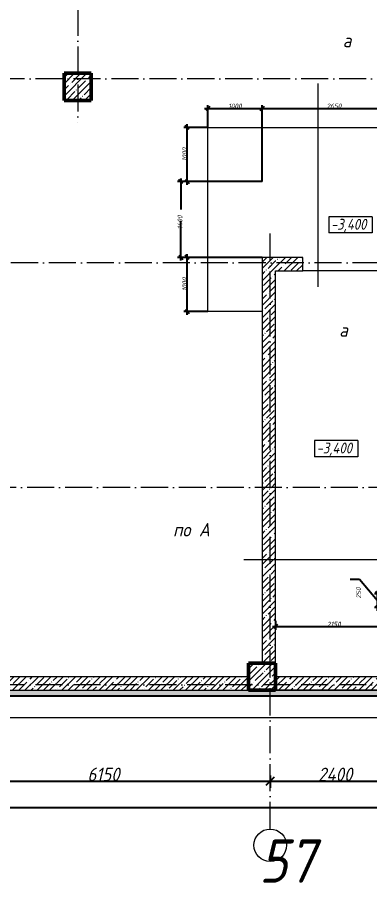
# Model space of a CAD drawing. Header units: millimetres. Extents: x -606178 to 312196, y -19338 to 632709.
# Drawn here: x -523432 to -516932, y 446320 to 462310 of the extents above; entities that cross this region are included whole.
import ezdxf

# ---------------------------------------------------------------- set-up
doc = ezdxf.new("R2010")
doc.units = ezdxf.units.MM
doc.linetypes.add('200_ШТРИХ_ш1п0_6_', pattern=[160, 100, -60])
doc.linetypes.add('50_200_ШТРИХ_1Т_ш5_п1_п1_', pattern=[700, 500, -100, 0, -100])
for name, color, linetype, lineweight in [('A-____-____-DIMS', 7, 'Continuous', 9), ('A-____-NOTE-TEXT', 7, 'Continuous', 9), ('A-FLOR-____-OTLN', 7, 'Continuous', 9), ('A-WALL-____-MCUT', 7, 'Continuous', 13), ('A-WALL-____-MCUT-1', 7, 'Continuous', 9), ('A-WALL-____-MCUT-3', 7, 'Continuous', 9), ('A-WALL-____-PATT-1', 7, 'Continuous', 9), ('A-WALL-FNSH-MCUT-1', 7, 'Continuous', 9), ('G-____-____-DIMS', 7, 'Continuous', 9), ('S-COLS-____-MCUT', 7, 'Continuous', 50), ('S-COLS-____-OTLN', 7, 'Continuous', 9), ('S-GRID-____-IDEN', 7, 'Continuous', 9), ('S-GRID-____-OTLN-1', 7, '50_200_ШТРИХ_1Т_ш5_п1_п1_', 9)]:
    doc.layers.add(name, color=color, linetype=linetype, lineweight=lineweight)
doc.layers.add('A-DETL-GENF-OTLN-4', color=9, linetype='200_ШТРИХ_ш1п0_6_', lineweight=9, true_color=0x808080)
doc.layers.add('A-DETL-GENF-OTLN-5', color=7, linetype='Continuous', lineweight=5, true_color=0xc0c0c0)
doc.styles.add('ISOCPEUR_I', font='isocpeui.ttf', dxfattribs={"width": 0.9, "height": 2.5})
doc.styles.add('ISOCPEUR_I_2', font='isocpeui.ttf', dxfattribs={"width": 0.85, "height": 2.3})
doc.styles.add('ISOCPEUR_I_7', font='isocpeui.ttf', dxfattribs={"width": 0.9, "height": 90})
doc.styles.add('ISOCPEUR_I_9', font='isocpeui.ttf', dxfattribs={"width": 0.9, "height": 250})
doc.dimstyles.new('ISO-1_8_0_9К_СРЕДНИЙ_Кладочные', dxfattribs={"dimscale": 304.8, "dimtxt": 89.638306, "dimasz": 0.246063, "dimexe": 0.19685, "dimexo": 0, "dimgap": 0, "dimtad": 1, "dimdec": 3, "dimrnd": 0.001, "dimdsep": 46, "dimtxsty": 'ISOCPEUR_I_7', "dimblk1": 'OBLIQUE', "dimblk2": 'OBLIQUE', "dimsah": 1, "dimcen": 0.09, "dimdle": 0.19685, "dimazin": 0, "dimtfac": 1, "dimtdec": 4, "dimtix": 1, "dimtmove": 2, "dimatfit": 3, "dimfxl": 1, "dimtvp": 1, "dimtolj": 1, "dimtzin": 0, "dimarcsym": 2})
doc.dimstyles.new('ISO-1_8_0_9К_СРЕДНИЙ_Кладочные_1', dxfattribs={"dimscale": 304.8, "dimtxt": 89.638306, "dimasz": 0.246063, "dimexe": 0.19685, "dimexo": 0, "dimgap": 0, "dimtad": 1, "dimdec": 3, "dimrnd": 0.001, "dimdsep": 46, "dimtxsty": 'ISOCPEUR_I_7', "dimblk1": 'OBLIQUE', "dimblk2": 'OBLIQUE', "dimsah": 1, "dimcen": 0.09, "dimdle": 0.19685, "dimazin": 0, "dimtfac": 1, "dimtdec": 4, "dimtix": 1, "dimtmove": 0, "dimatfit": 3, "dimfxl": 1, "dimtvp": 1, "dimtolj": 1, "dimtzin": 0, "dimarcsym": 2})
doc.dimstyles.new('ISO-1_8_0_9К_СРЕДНИЙ_Кладочные_2', dxfattribs={"dimscale": 304.8, "dimtxt": 89.638306, "dimasz": 0.246063, "dimexe": 0.19685, "dimexo": 0, "dimgap": 0, "dimtad": 1, "dimdec": 3, "dimrnd": 0.001, "dimdsep": 46, "dimtxsty": 'ISOCPEUR_I_7', "dimblk1": 'OBLIQUE', "dimblk2": 'OBLIQUE', "dimsah": 1, "dimcen": 0.09, "dimdle": 0.19685, "dimazin": 0, "dimtfac": 1, "dimtdec": 4, "dimtix": 1, "dimtmove": 1, "dimatfit": 3, "dimfxl": 1, "dimtvp": 1, "dimtolj": 1, "dimtzin": 0, "dimarcsym": 2})
doc.dimstyles.new('ISO-2_5_0_9К_БОЛЬШОЙ_ОСИ', dxfattribs={"dimscale": 304.8, "dimtxt": 248.995294, "dimasz": 0.492126, "dimexe": 0.393701, "dimexo": 0, "dimgap": 0, "dimtad": 1, "dimdec": 0, "dimzin": 0, "dimdsep": 46, "dimtxsty": 'ISOCPEUR_I_9', "dimblk1": 'OBLIQUE', "dimblk2": 'OBLIQUE', "dimsah": 1, "dimcen": 0.09, "dimdle": 0.393701, "dimazin": 0, "dimtfac": 1, "dimtdec": 4, "dimtix": 1, "dimtmove": 0, "dimatfit": 3, "dimfxl": 1, "dimtvp": 1, "dimtolj": 1, "dimtzin": 0, "dimarcsym": 2})
pattern_1 = [(45, (-600067.05, 451794.26), (-114.04925, 114.04925), []), (45, (-599953, 451794.26), (-114.04925, 114.04925), [201.612, -40.322, 3.353, -36.97])]

# ---------------------------------------------------------------- blocks, each defined once
blk = doc.blocks.new('BSC_Колонна _Прямоугольная - 500х500-V101-АР1_Кладочный план подвала в осях 1-64_А-ГГ')
at = {"layer": 'S-COLS-____-OTLN'}
h = blk.add_hatch(dxfattribs=at)
h.set_pattern_fill('FP_113', color=256, style=0, pattern_type=2)
h.set_pattern_definition([(45, (-81150, 1668.96), (-114.04925, 114.04925), []), (45, (-81035.95, 1668.96), (-114.04925, 114.04925), [201.613, -40.323, 3.353, -36.97])])
h.paths.add_polyline_path([(-250, -250), (250, -250), (250, 250), (-250, 250)], flags=0)
at = {"layer": 'S-COLS-____-MCUT'}
for p, q in [((250, 250), (-250, 250)), ((-250, 250), (-250, -250)), ((250, -250), (250, 250)), ((-250, -250), (250, -250))]:
    blk.add_line(p, q, dxfattribs=at)
blk = doc.blocks.new('BSC_Колонна _Прямоугольная - 500х500-V150-АР1_Кладочный план подвала в осях 1-64_А-ГГ')
at = {"layer": 'S-COLS-____-OTLN'}
h = blk.add_hatch(dxfattribs=at)
h.set_pattern_fill('FP_168', color=256, style=0, pattern_type=2)
h.set_pattern_definition([(45, (-77750, -9231.04), (-114.04925, 114.04925), []), (45, (-77635.95, -9231.04), (-114.04925, 114.04925), [201.613, -40.323, 3.353, -36.97])])
h.paths.add_polyline_path([(-250, -250), (250, -250), (250, 250), (-250, 250)], flags=0)
at = {"layer": 'S-COLS-____-MCUT'}
for p, q in [((250, 250), (-250, 250)), ((-250, 250), (-250, -250)), ((250, -250), (250, 250)), ((-250, -250), (250, -250))]:
    blk.add_line(p, q, dxfattribs=at)
blk = doc.blocks.new('DET_L_Имитация разреза_ISO2-5 - Вправо-27489996-АР1_Кладочный план подвала в осях 1-64_А-ГГ')
at = {"layer": 'A-DETL-GENF-OTLN-5'}
blk.add_line((143, 0), (3897, 0), dxfattribs=at)
blk = doc.blocks.new('DET_L_Имитация разреза_ISO2-5 - Низ-28995336-АР1_Кладочный план подвала в осях 1-64_А-ГГ')
at = {"layer": 'A-DETL-GENF-OTLN-5'}
blk.add_line((143, 0), (8957, 0), dxfattribs=at)
blk = doc.blocks.new('Ось сетки - Круг_Ø6_00__ISO-2_5_0_9K_-25732049-АР1_Кладочный план подвала в осях 1-64_А-ГГ')
at = {"layer": 'S-GRID-____-IDEN'}
blk.add_circle((0, 0), 3, dxfattribs=at)
blk = doc.blocks.new('_Oblique')
at = {"color": 0, "linetype": 'ByBlock', "lineweight": -2}
blk.add_line((-0.5, -0.5), (0.5, 0.5), dxfattribs=at)
blk = doc.blocks.new('*D4008')
at = {"layer": 'A-____-____-DIMS', "color": 0, "lineweight": -2, "transparency": 16777216}
for p, q in [((-524917, 448302), (-524917, 448076)), ((-518767, 448302), (-518767, 448076)), ((-525037, 448196), (-518647, 448196))]:
    blk.add_line(p, q, dxfattribs=at)
at = {"layer": 'Defpoints', "color": 0, "transparency": 16777216}
for p in [(-524917, 448302), (-518767, 448302), (-518767, 448196)]:
    blk.add_point(p, dxfattribs=at)
at = {"layer": 'A-____-____-DIMS', "color": 0, "lineweight": -2, "transparency": 16777216, "xscale": 150, "yscale": 150, "zscale": 150, "rotation": 180}
blk.add_blockref('_Oblique', (-524917, 448196), dxfattribs=at)
at = {"layer": 'A-____-____-DIMS', "color": 0, "lineweight": -2, "transparency": 16777216, "xscale": 150, "yscale": 150, "zscale": 150}
blk.add_blockref('_Oblique', (-518767, 448196), dxfattribs=at)
at = {"layer": 'A-____-____-DIMS', "color": 0, "transparency": 16777216, "insert": (-521842, 448321), "char_height": 250, "width": 701.02, "attachment_point": 5, "style": 'ISOCPEUR_I_9'}
blk.add_mtext('\\A1;6150', dxfattribs=at)
blk = doc.blocks.new('*D4009')
at = {"layer": 'A-____-____-DIMS', "color": 0, "lineweight": -2, "transparency": 16777216}
for p, q in [((-518767, 448302), (-518767, 448076)), ((-516367, 448302), (-516367, 448076)), ((-518887, 448196), (-516247, 448196))]:
    blk.add_line(p, q, dxfattribs=at)
at = {"layer": 'Defpoints', "color": 0, "transparency": 16777216}
for p in [(-518767, 448302), (-516367, 448302), (-516367, 448196)]:
    blk.add_point(p, dxfattribs=at)
at = {"layer": 'A-____-____-DIMS', "color": 0, "lineweight": -2, "transparency": 16777216, "xscale": 150, "yscale": 150, "zscale": 150, "rotation": 180}
blk.add_blockref('_Oblique', (-518767, 448196), dxfattribs=at)
at = {"layer": 'A-____-____-DIMS', "color": 0, "lineweight": -2, "transparency": 16777216, "xscale": 150, "yscale": 150, "zscale": 150}
blk.add_blockref('_Oblique', (-516367, 448196), dxfattribs=at)
at = {"layer": 'A-____-____-DIMS', "color": 0, "transparency": 16777216, "insert": (-517567, 448321), "char_height": 250, "width": 781.46, "attachment_point": 5, "style": 'ISOCPEUR_I_9'}
blk.add_mtext('\\A1;2400', dxfattribs=at)
blk = doc.blocks.new('*D4014')
at = {"layer": 'A-____-____-DIMS', "color": 0, "lineweight": -2, "transparency": 16777216}
for p, q in [((-602417, 447814), (-602417, 447588)), ((-498917, 447814), (-498917, 447588)), ((-602537, 447708), (-498797, 447708))]:
    blk.add_line(p, q, dxfattribs=at)
at = {"layer": 'Defpoints', "color": 0, "transparency": 16777216}
for p in [(-602417, 447814), (-498917, 447814), (-498917, 447708)]:
    blk.add_point(p, dxfattribs=at)
at = {"layer": 'A-____-____-DIMS', "color": 0, "lineweight": -2, "transparency": 16777216, "xscale": 150, "yscale": 150, "zscale": 150, "rotation": 180}
blk.add_blockref('_Oblique', (-602417, 447708), dxfattribs=at)
at = {"layer": 'A-____-____-DIMS', "color": 0, "lineweight": -2, "transparency": 16777216, "xscale": 150, "yscale": 150, "zscale": 150}
blk.add_blockref('_Oblique', (-498917, 447708), dxfattribs=at)
at = {"layer": 'A-____-____-DIMS', "color": 0, "transparency": 16777216, "insert": (-550667, 447833), "char_height": 250, "width": 1080.26, "attachment_point": 5, "style": 'ISOCPEUR_I_9'}
blk.add_mtext('\\A1;103500', dxfattribs=at)
blk = doc.blocks.new('Высотные отметки - 9_5х3_5_h_-17668430-АР1_Кладочный план подвала в осях 1-64_А-ГГ')
at = {"layer": 'G-____-____-DIMS'}
for p, q in [((-4, 3), (-4, 0)), ((4, 3), (-4, 3)), ((4, 3), (4, 0)), ((4, 0), (-4, 0))]:
    blk.add_line(p, q, dxfattribs=at)
blk = doc.blocks.new('*D3961')
at = {"layer": 'A-____-____-DIMS', "color": 0, "lineweight": -2, "transparency": 16777216}
for p, q in [((-519917, 460275), (-519917, 460685)), ((-518917, 459275), (-518917, 460685)), ((-519977, 460625), (-518857, 460625))]:
    blk.add_line(p, q, dxfattribs=at)
at = {"layer": 'Defpoints', "color": 0, "transparency": 16777216}
for p in [(-518917, 460625), (-519917, 460275), (-518917, 459275)]:
    blk.add_point(p, dxfattribs=at)
at = {"layer": 'A-____-____-DIMS', "color": 0, "lineweight": -2, "transparency": 16777216, "xscale": 75, "yscale": 75, "zscale": 75, "rotation": 180}
blk.add_blockref('_Oblique', (-519917, 460625), dxfattribs=at)
at = {"layer": 'A-____-____-DIMS', "color": 0, "lineweight": -2, "transparency": 16777216, "xscale": 75, "yscale": 75, "zscale": 75}
blk.add_blockref('_Oblique', (-518917, 460625), dxfattribs=at)
at = {"layer": 'A-____-____-DIMS', "color": 0, "transparency": 16777216, "insert": (-519417, 460670), "char_height": 90, "width": 504.73, "attachment_point": 5, "style": 'ISOCPEUR_I_7'}
blk.add_mtext('\\A1;1000', dxfattribs=at)
blk = doc.blocks.new('*D3962')
at = {"layer": 'A-____-____-DIMS', "color": 0, "lineweight": -2, "transparency": 16777216}
for p, q in [((-518917, 459275), (-518917, 460685)), ((-516267, 459275), (-516267, 460685)), ((-518977, 460625), (-516207, 460625))]:
    blk.add_line(p, q, dxfattribs=at)
at = {"layer": 'Defpoints', "color": 0, "transparency": 16777216}
for p in [(-516267, 460625), (-518917, 459275), (-516267, 459275)]:
    blk.add_point(p, dxfattribs=at)
at = {"layer": 'A-____-____-DIMS', "color": 0, "lineweight": -2, "transparency": 16777216, "xscale": 75, "yscale": 75, "zscale": 75, "rotation": 180}
blk.add_blockref('_Oblique', (-518917, 460625), dxfattribs=at)
at = {"layer": 'A-____-____-DIMS', "color": 0, "lineweight": -2, "transparency": 16777216, "xscale": 75, "yscale": 75, "zscale": 75}
blk.add_blockref('_Oblique', (-516267, 460625), dxfattribs=at)
at = {"layer": 'A-____-____-DIMS', "color": 0, "transparency": 16777216, "insert": (-517592, 460670), "char_height": 90, "width": 546.1, "attachment_point": 5, "style": 'ISOCPEUR_I_7'}
blk.add_mtext('\\A1;2650', dxfattribs=at)
blk = doc.blocks.new('*D4054')
at = {"layer": 'A-____-____-DIMS', "color": 0, "lineweight": -2, "transparency": 16777216}
for p, q in [((-518917, 457875), (-520361, 457875)), ((-520301, 456815), (-520301, 457935)), ((-519917, 456875), (-520361, 456875))]:
    blk.add_line(p, q, dxfattribs=at)
at = {"layer": 'Defpoints', "color": 0, "transparency": 16777216}
for p in [(-520301, 457875), (-518917, 457875), (-519917, 456875)]:
    blk.add_point(p, dxfattribs=at)
at = {"layer": 'A-____-____-DIMS', "color": 0, "lineweight": -2, "transparency": 16777216, "xscale": 75, "yscale": 75, "zscale": 75}
for p, rotation in [((-520301, 457875), 90), ((-520301, 456875), 270)]:
    blk.add_blockref('_Oblique', p, dxfattribs=dict(at, rotation=rotation))
at = {"layer": 'A-____-____-DIMS', "color": 0, "transparency": 16777216, "insert": (-520346, 457375), "char_height": 90, "width": 504.73, "attachment_point": 5, "rotation": 90, "style": 'ISOCPEUR_I_7'}
blk.add_mtext('\\A1;1000', dxfattribs=at)
blk = doc.blocks.new('*D4055')
at = {"layer": 'A-____-____-DIMS', "color": 0, "lineweight": -2, "transparency": 16777216}
for p, q in [((-518917, 459275), (-520476, 459275)), ((-520416, 459335), (-520416, 458758)), ((-520416, 457815), (-520416, 458551)), ((-518917, 457875), (-520476, 457875))]:
    blk.add_line(p, q, dxfattribs=at)
at = {"layer": 'Defpoints', "color": 0, "transparency": 16777216}
for p in [(-520416, 459275), (-518917, 459275), (-518917, 457875)]:
    blk.add_point(p, dxfattribs=at)
at = {"layer": 'A-____-____-DIMS', "color": 0, "lineweight": -2, "transparency": 16777216, "xscale": 75, "yscale": 75, "zscale": 75}
for p, rotation in [((-520416, 459275), 90), ((-520416, 457875), 270)]:
    blk.add_blockref('_Oblique', p, dxfattribs=dict(at, rotation=rotation))
at = {"layer": 'A-____-____-DIMS', "color": 0, "transparency": 16777216, "insert": (-520476, 458394), "char_height": 90, "width": 521.28, "attachment_point": 1, "rotation": 90, "line_spacing_factor": 1.149209, "style": 'ISOCPEUR_I_7'}
blk.add_mtext('\\A1;1400', dxfattribs=at)
blk = doc.blocks.new('*D4056')
at = {"layer": 'A-____-____-DIMS', "color": 0, "lineweight": -2, "transparency": 16777216}
for p, q in [((-519917, 460275), (-520361, 460275)), ((-520301, 459215), (-520301, 460335)), ((-518917, 459275), (-520361, 459275))]:
    blk.add_line(p, q, dxfattribs=at)
at = {"layer": 'Defpoints', "color": 0, "transparency": 16777216}
for p in [(-520301, 460275), (-519917, 460275), (-518917, 459275)]:
    blk.add_point(p, dxfattribs=at)
at = {"layer": 'A-____-____-DIMS', "color": 0, "lineweight": -2, "transparency": 16777216, "xscale": 75, "yscale": 75, "zscale": 75}
for p, rotation in [((-520301, 460275), 90), ((-520301, 459275), 270)]:
    blk.add_blockref('_Oblique', p, dxfattribs=dict(at, rotation=rotation))
at = {"layer": 'A-____-____-DIMS', "color": 0, "transparency": 16777216, "insert": (-520346, 459775), "char_height": 90, "width": 504.73, "attachment_point": 5, "rotation": 90, "style": 'ISOCPEUR_I_7'}
blk.add_mtext('\\A1;1000', dxfattribs=at)
blk = doc.blocks.new('*D4075')
at = {"layer": 'A-____-____-DIMS', "color": 0, "lineweight": -2, "transparency": 16777216}
for p, q in [((-516517, 451405), (-516517, 450992)), ((-518667, 451158), (-518667, 450992)), ((-518727, 451052), (-516457, 451052))]:
    blk.add_line(p, q, dxfattribs=at)
at = {"layer": 'Defpoints', "color": 0, "transparency": 16777216}
for p in [(-516517, 451405), (-518667, 451158), (-516517, 451052)]:
    blk.add_point(p, dxfattribs=at)
at = {"layer": 'A-____-____-DIMS', "color": 0, "lineweight": -2, "transparency": 16777216, "xscale": 75, "yscale": 75, "zscale": 75, "rotation": 180}
blk.add_blockref('_Oblique', (-518667, 451052), dxfattribs=at)
at = {"layer": 'A-____-____-DIMS', "color": 0, "lineweight": -2, "transparency": 16777216, "xscale": 75, "yscale": 75, "zscale": 75}
blk.add_blockref('_Oblique', (-516517, 451052), dxfattribs=at)
at = {"layer": 'A-____-____-DIMS', "color": 0, "transparency": 16777216, "insert": (-517592, 451097), "char_height": 90, "width": 504.73, "attachment_point": 5, "style": 'ISOCPEUR_I_7'}
blk.add_mtext('\\A1;2150', dxfattribs=at)
blk = doc.blocks.new('*D4079')
at = {"layer": 'A-____-____-DIMS', "color": 0, "lineweight": -2, "transparency": 16777216}
for p, q in [((-517121, 451921), (-517293, 451921)), ((-516785, 451530), (-517121, 451921)), ((-516785, 451345), (-516785, 451715)), ((-516517, 451655), (-516845, 451655)), ((-516517, 451405), (-516845, 451405))]:
    blk.add_line(p, q, dxfattribs=at)
at = {"layer": 'Defpoints', "color": 0, "transparency": 16777216}
for p in [(-516785, 451655), (-516517, 451655), (-516517, 451405)]:
    blk.add_point(p, dxfattribs=at)
at = {"layer": 'A-____-____-DIMS', "color": 0, "lineweight": -2, "transparency": 16777216, "xscale": 75, "yscale": 75, "zscale": 75}
for p, rotation in [((-516785, 451655), 90), ((-516785, 451405), 270)]:
    blk.add_blockref('_Oblique', p, dxfattribs=dict(at, rotation=rotation))
at = {"layer": 'A-____-____-DIMS', "color": 0, "transparency": 16777216, "insert": (-517181, 451571), "char_height": 90, "width": 409.58, "attachment_point": 1, "rotation": 90, "line_spacing_factor": 1.149209, "style": 'ISOCPEUR_I_7'}
blk.add_mtext('\\A1;250', dxfattribs=at)

msp = doc.modelspace()

# ---------------------------------------------------------------- hatches: boundary and pattern name
at = {"layer": 'A-WALL-____-PATT-1'}
h = msp.add_hatch(dxfattribs=at)
h.set_pattern_fill('FP_1', color=256, style=0, pattern_type=2)
h.set_pattern_definition(pattern_1)
h.paths.add_polyline_path([(-518917.047, 450375.3011), (-518667.047, 450375.3011), (-518667.047, 457875.3011), (-518917.047, 457875.3011), (-518917.047, 452529.0876)], flags=0)
h = msp.add_hatch(dxfattribs=at)
h.set_pattern_fill('FP_1', color=256, style=0, pattern_type=2)
h.set_pattern_definition(pattern_1)
h.paths.add_polyline_path([(-516267.047, 457625.3011), (-516267.047, 457875.3011), (-516717.047, 457875.3011), (-516717.047, 457625.3011), (-516517.047, 457625.3011)], flags=0)
h.paths.add_polyline_path([(-518667.047, 457625.3011), (-518167.047, 457625.3011), (-518167.047, 457875.3011), (-518667.047, 457875.3011)], flags=0)
h = msp.add_hatch(dxfattribs=at)
h.set_pattern_fill('FP_1', color=256, style=0, pattern_type=2)
h.set_pattern_definition(pattern_1)
h.paths.add_polyline_path([(-519167.047, 449875.3011), (-519167.047, 450125.3011), (-524667.047, 450125.3011), (-524667.047, 449875.3011), (-522312.2728, 449875.3011)], flags=0)
h = msp.add_hatch(dxfattribs=at)
h.set_pattern_fill('FP_1', color=256, style=0, pattern_type=2)
h.set_pattern_definition(pattern_1)
h.paths.add_polyline_path([(-511067.047, 449875.3011), (-511067.047, 450125.3011), (-518667.047, 450125.3011), (-518667.047, 449875.3011), (-515242.2599, 449875.3011)], flags=0)
h = msp.add_hatch(dxfattribs=at)
h.set_pattern_fill('FP_91', color=256, style=0, pattern_type=2)
h.set_pattern_definition([(0, (-600067.05, 451794.26), (120.968, 69.841), [80.645, -161.29]), (120, (-600067.05, 451794.26), (-120.96808, 69.84086), [80.645, -161.29]), (60, (-600067.05, 451794.26), (-8e-05, 139.68186), [0, -161.29, 80.645, 0])])
h.paths.add_polyline_path([(-498715.047, 449773.3011), (-498715.047, 449873.3011), (-602519.047, 449873.3011), (-602519.047, 449773.3011), (-501102.2341, 449773.3011)], flags=0)

# ---------------------------------------------------------------- linework, layer by layer
at = {"layer": 'A-FLOR-____-OTLN'}
for p, q in [((-519917.047, 460275.3011), (-515267.047, 460275.3011)), ((-519917.047, 456875.3011), (-519917.047, 460275.3011)), ((-516717.047, 457625.3011), (-518167.047, 457625.3011)), ((-516717.047, 457625.3011), (-518167.047, 457625.3011)), ((-518917.047, 456875.3011), (-519917.047, 456875.3011)), ((-528167.047, 449375.3011), (-498317.047, 449375.3011))]:
    msp.add_line(p, q, dxfattribs=at)
at = {"layer": 'A-WALL-____-MCUT'}
for p, q in [((-602627.047, 449765.3011), (-498707.047, 449765.3011)), ((-498715.047, 449773.3011), (-602619.047, 449773.3011))]:
    msp.add_line(p, q, dxfattribs=at)
at = {"layer": 'A-WALL-____-MCUT-1'}
for p, q in [((-518917.047, 457875.3011), (-518917.047, 450375.3011)), ((-518167.047, 457875.3011), (-518917.047, 457875.3011)), ((-518167.047, 457625.3011), (-518167.047, 457875.3011)), ((-518667.047, 450375.3011), (-518667.047, 457625.3011)), ((-518667.047, 457625.3011), (-518167.047, 457625.3011)), ((-519167.047, 450125.3011), (-524667.047, 450125.3011)), ((-511067.047, 450125.3011), (-518667.047, 450125.3011)), ((-524667.047, 449875.3011), (-519167.047, 449875.3011)), ((-518667.047, 449875.3011), (-511067.047, 449875.3011))]:
    msp.add_line(p, q, dxfattribs=at)
at = {"layer": 'A-WALL-____-MCUT-3'}
msp.add_line((-498815.047, 449873.3011), (-602519.047, 449873.3011), dxfattribs=at)
at = {"layer": 'A-WALL-FNSH-MCUT-1'}
msp.add_line((-511067.047, 449875.3011), (-518667.047, 449875.3011), dxfattribs=at)
at = {"layer": 'S-GRID-____-OTLN-1'}
for p, q in [((-522317.047, 501675.2188), (-522317.047, 460364.1588)), ((-495992.6403, 461175.3011), (-604529.5766, 461175.3011)), ((-518767.047, 447311.6528), (-518767.047, 458329.2751)), ((-509748.2596, 457775.3011), (-604735.8172, 457775.3011)), ((-496148.4533, 453625.3011), (-604735.8172, 453625.3011)), ((-495992.6403, 449975.3011), (-604735.8172, 449975.3011))]:
    msp.add_line(p, q, dxfattribs=at)

# ---------------------------------------------------------------- block references
at = {"layer": 'A-DETL-GENF-OTLN-4'}
for name, p, rotation in [('DET_L_Имитация разреза_ISO2-5 - Вправо-27489996-АР1_Кладочный план подвала в осях 1-64_А-ГГ', (-517881.6196, 457188.4934), 89.99999999999994), ('DET_L_Имитация разреза_ISO2-5 - Низ-28995336-АР1_Кладочный план подвала в осях 1-64_А-ГГ', (-510298.0207, 452288.1936), 180)]:
    msp.add_blockref(name, p, dxfattribs=dict(at, rotation=rotation))
at = {"layer": 'G-____-____-DIMS', "xscale": 99.99999999999993, "yscale": 99.99999999999993, "zscale": 99.99999999999993}
for p in [(-517285.2181, 458325.3566), (-517550.7186, 454191.6039)]:
    msp.add_blockref('Высотные отметки - 9_5х3_5_h_-17668430-АР1_Кладочный план подвала в осях 1-64_А-ГГ', p, dxfattribs=at)
at = {"layer": 'S-COLS-____-OTLN'}
for name, p in [('BSC_Колонна _Прямоугольная - 500х500-V150-АР1_Кладочный план подвала в осях 1-64_А-ГГ', (-522317.047, 461025.3011)), ('BSC_Колонна _Прямоугольная - 500х500-V101-АР1_Кладочный план подвала в осях 1-64_А-ГГ', (-518917.047, 450125.3011))]:
    msp.add_blockref(name, p, dxfattribs=at)
at = {"layer": 'S-GRID-____-IDEN', "xscale": 99.99999999999993, "yscale": 99.99999999999993, "zscale": 99.99999999999993}
msp.add_blockref('Ось сетки - Круг_Ø6_00__ISO-2_5_0_9K_-25732049-АР1_Кладочный план подвала в осях 1-64_А-ГГ', (-518767.047, 447011.6528), dxfattribs=at)

# ---------------------------------------------------------------- texts
at = {"layer": 'A-____-NOTE-TEXT', "char_height": 250, "attachment_point": 1, "style": 'ISOCPEUR_I'}
for s, insert, width in [('\\fISOCPEUR|b0|i1|c204|p34|;\\W.9;а', (-517429.2292, 462007.5599), 223.670813), ('\\fISOCPEUR|b0|i1|c204|p34|;\\W.9;а', (-517493.9981, 456657.7336), 223.670813), ('по', (-520558.6875, 452967.9913), 404.0505), ('\\fISOCPEUR|b0|i1|c204|p34|;\\W.9;А', (-520082.4375, 452967.9913), 252.531563)]:
    msp.add_mtext(s, dxfattribs=dict(at, insert=insert, width=width))
at = {"layer": 'G-____-____-DIMS', "char_height": 200, "width": 865.279833, "attachment_point": 1, "line_spacing_factor": 1.149209, "style": 'ISOCPEUR_I_2'}
for insert in [(-517645.7513, 458586.6477), (-517911.2518, 454452.8951)]:
    msp.add_mtext('-3,400', dxfattribs=dict(at, insert=insert))
at = {"layer": 'S-GRID-____-IDEN', "insert": (-518971.9753, 447120.4275), "char_height": 800, "width": 404.0505, "attachment_point": 1, "style": 'ISOCPEUR_I'}
msp.add_mtext('57', dxfattribs=at)

# ---------------------------------------------------------------- dimensions: what is measured, and where the dimension line sits
at = {"layer": 'A-____-____-DIMS'}
for base, p1, p2, dimstyle, override, picture, middle in [((-518917.047, 460625.0935), (-519917.047, 460275.3011), (-518917.047, 459275.3011), 'ISO-1_8_0_9К_СРЕДНИЙ_Кладочные', {"dimtxt": 400, "dimpost": '<>', "dimfxl": 1414.213562}, '*D3961', (-519417.047, 460670.0935)), ((-516267.047, 460625.0935), (-518917.047, 459275.3011), (-516267.047, 459275.3011), 'ISO-1_8_0_9К_СРЕДНИЙ_Кладочные', {"dimtxt": 400, "dimpost": '<>', "dimfxl": 2650}, '*D3962', (-517592.047, 460670.0935)), ((-516517.047, 451052.1268), (-518667.047, 451158.1929), (-516517.047, 451405.3011), 'ISO-1_8_0_9К_СРЕДНИЙ_Кладочные', {"dimtxt": 400, "dimpost": '<>', "dimfxl": 2164.153991}, '*D4075', (-517592.047, 451097.1268)), ((-518767.047, 448195.7362), (-524917.047, 448301.8022), (-518767.047, 448301.8022), 'ISO-2_5_0_9К_БОЛЬШОЙ_ОСИ', {"dimtxt": 400, "dimpost": '<>', "dimfxl": 6150}, '*D4008', (-521842.047, 448320.7362)), ((-516367.047, 448195.7362), (-518767.047, 448301.8022), (-516367.047, 448301.8022), 'ISO-2_5_0_9К_БОЛЬШОЙ_ОСИ', {"dimtxt": 400, "dimpost": '<>', "dimfxl": 2400}, '*D4009', (-517567.047, 448320.7362)), ((-498917.047, 447707.5291), (-602417.047, 447813.5951), (-498917.047, 447813.5951), 'ISO-2_5_0_9К_БОЛЬШОЙ_ОСИ', {"dimtxt": 400, "dimpost": '<>', "dimfxl": 103500}, '*D4014', (-550667.047, 447832.5291))]:
    dim = msp.add_linear_dim(base=base, p1=p1, p2=p2, dimstyle=dimstyle, override=override, dxfattribs=at)
    dim.commit()
    dim.dimension.update_dxf_attribs({"geometry": picture, "text_midpoint": middle})
for base, p1, p2, picture, middle in [((-520301.2931, 460275.3011), (-518917.047, 459275.3011), (-519917.047, 460275.3011), '*D4056', (-520346.2931, 459775.3011)), ((-520301.2931, 457875.3011), (-519917.047, 456875.3011), (-518917.047, 457875.3011), '*D4054', (-520346.2931, 457375.3011))]:
    dim = msp.add_linear_dim(base=base, p1=p1, p2=p2, angle=90, dimstyle='ISO-1_8_0_9К_СРЕДНИЙ_Кладочные', override={"dimtxt": 400, "dimpost": '<>', "dimfxl": 1414.213562}, dxfattribs=at)
    dim.commit()
    dim.dimension.update_dxf_attribs({"geometry": picture, "text_midpoint": middle})
for base, p1, p2, dimstyle, override, picture, middle in [((-520416.4551, 459275.3011), (-518917.047, 457875.3011), (-518917.047, 459275.3011), 'ISO-1_8_0_9К_СРЕДНИЙ_Кладочные_1', {"dimtxt": 400, "dimpost": '<>', "dimfxl": 1400}, '*D4055', (-520416.4551, 458654.2623)), ((-516785.1615, 451655.3011), (-516517.047, 451405.3011), (-516517.047, 451655.3011), 'ISO-1_8_0_9К_СРЕДНИЙ_Кладочные_2', {"dimtxt": 400, "dimpost": '<>', "dimfxl": 250}, '*D4079', (-517121.3423, 451920.9918))]:
    dim = msp.add_linear_dim(base=base, p1=p1, p2=p2, angle=90, dimstyle=dimstyle, override=override, dxfattribs=at)
    dim.commit()
    dim.dimension.update_dxf_attribs({"geometry": picture, "text_midpoint": middle, "dimtype": 160, "text_rotation": 90})

doc.saveas('drawing.dxf')
